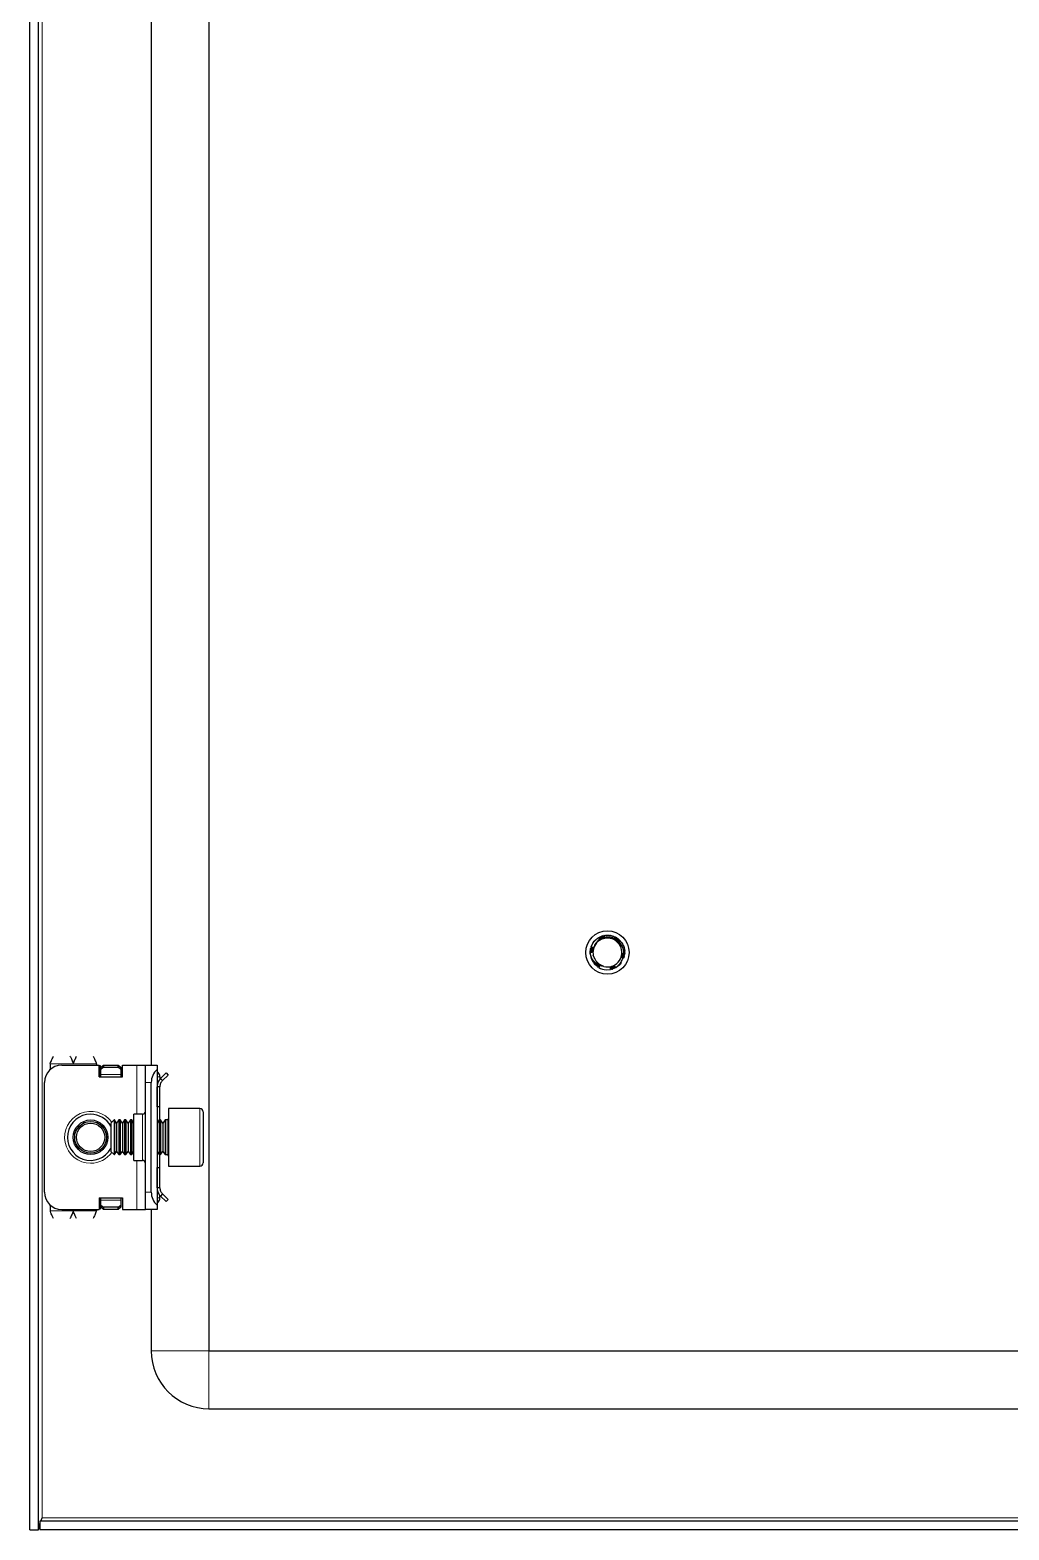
# Model space of a CAD drawing. Header units: millimetres. Extents: x -145 to 1084, y -299 to 966.
# Drawn here: x 737.5 to 907, y -188.4 to 71.3 of the extents above; entities that cross this region are included whole.
import ezdxf

# ---------------------------------------------------------------- set-up
doc = ezdxf.new("R2010")
doc.units = ezdxf.units.MM
doc.linetypes.add('SLD-Сплошная', pattern=[0])

msp = doc.modelspace()

# ---------------------------------------------------------------- linework, layer by layer
at = {"color": 7, "linetype": 'SLD-Сплошная', "lineweight": 25}
for p, q in [((737.48, -188.41), (737.48, 772.59)), ((738.98, -188.41), (738.98, 772.59)), ((768.48, 741.59), (768.48, -157.41)), ((758.48, 692.09), (758.48, -107.91)), ((835.95, -85.84), (836.22, -85.71)), ((836.51, -85.58), (836.79, -85.51)), ((836.89, -85.47), (836.84, -85.48)), ((837.03, -85.45), (837.22, -85.43)), ((838.02, -85.46), (837.98, -85.46)), ((838.2, -85.5), (838.16, -85.49)), ((838.38, -85.55), (838.34, -85.54)), ((838.56, -85.61), (838.52, -85.6)), ((834.49, -88.22), (834.55, -87.91)), ((834.49, -88.22), (834.49, -88.27)), ((834.51, -88.01), (834.5, -88.06)), ((834.55, -87.81), (834.54, -87.86)), ((834.59, -87.61), (834.58, -87.66)), ((834.65, -87.43), (834.63, -87.48)), ((834.7, -87.33), (834.82, -87.11)), ((834.7, -87.3), (834.8, -87.11)), ((835.22, -86.45), (835.38, -86.32)), ((838.92, -85.78), (838.87, -85.75)), ((838.92, -85.78), (839.06, -85.89)), ((839.09, -85.88), (839.05, -85.86)), ((839.26, -86), (839.22, -85.97)), ((839.26, -86), (839.47, -86.18)), ((839.43, -86.13), (839.39, -86.1)), ((839.58, -86.26), (839.54, -86.23)), ((839.71, -86.4), (839.68, -86.37)), ((840.3, -87.38), (840.3, -87.37)), ((840.36, -87.55), (840.34, -87.51)), ((840.4, -87.73), (840.39, -87.69)), ((840.44, -87.91), (840.43, -87.87)), ((840.47, -88.1), (840.46, -88.06)), ((840.48, -88.3), (840.46, -88.54)), ((840.48, -88.3), (840.48, -88.25)), ((834.48, -88.41), (834.48, -88.41)), ((835.19, -89.28), (835.03, -88.87)), ((835.32, -90.49), (835.2, -90.36)), ((835.21, -90.37), (835.23, -90.39)), ((835.32, -90.49), (835.36, -90.53)), ((835.47, -90.63), (835.5, -90.67)), ((835.62, -90.77), (835.66, -90.8)), ((835.79, -90.89), (835.83, -90.92)), ((839.83, -90.28), (839.24, -90.85)), ((839.56, -90.58), (839.59, -90.55)), ((840.4, -89.12), (840.32, -89.35)), ((840.35, -89.31), (840.36, -89.26)), ((840.4, -89.12), (840.41, -89.07)), ((840.44, -88.92), (840.45, -88.87)), ((840.48, -88.51), (840.46, -88.76)), ((840.47, -88.71), (840.47, -88.66)), ((840.48, -88.51), (840.48, -88.46)), ((837.29, -91.41), (838.03, -91.34)), ((838.17, -91.33), (838.22, -91.32)), ((838.36, -91.28), (838.41, -91.27)), ((838.56, -91.21), (838.6, -91.2)), ((838.93, -91.04), (838.71, -91.12)), ((838.75, -91.13), (838.79, -91.11)), ((839.11, -90.94), (838.91, -91.05)), ((838.93, -90.97), (838.98, -91.02)), ((838.93, -91.04), (838.98, -91.02)), ((740.98, -107.66), (740.98, -108.68)), ((742.98, -107.91), (749.48, -107.91)), ((748.98, -107.66), (748.98, -107.91)), ((749.48, -109.91), (749.48, -107.91)), ((749.68, -108.03), (749.48, -108.03)), ((749.68, -109.91), (749.68, -108.03)), ((749.73, -108.29), (750.23, -107.94)), ((750.23, -108.29), (749.73, -108.65)), ((749.73, -108.65), (749.73, -108.29)), ((749.73, -109.56), (749.73, -108.65)), ((750.23, -107.94), (750.23, -108.29)), ((750.23, -107.94), (752.73, -107.94)), ((750.23, -108.29), (752.73, -108.29)), ((752.73, -108.29), (752.73, -107.94)), ((752.73, -107.94), (753.23, -108.29)), ((753.23, -108.65), (752.73, -108.29)), ((753.23, -108.29), (753.23, -108.65)), ((753.23, -108.65), (753.23, -109.56)), ((753.48, -109.91), (753.48, -107.91)), ((753.48, -107.91), (755.98, -107.91)), ((755.98, -107.91), (757.48, -107.91)), ((757.48, -107.91), (759.48, -107.91)), ((757.48, -110.91), (757.48, -107.91)), ((759.48, -107.91), (759.48, -108.68)), ((759.48, -108.68), (759.48, -132.15)), ((759.48, -109), (759.69, -109.21)), ((739.98, -129.91), (739.98, -110.91)), ((749.48, -109.91), (753.48, -109.91)), ((749.73, -109.91), (749.73, -109.56)), ((753.23, -109.56), (753.23, -109.91)), ((757.48, -129.91), (757.48, -110.91)), ((758.48, -129.91), (758.48, -110.91)), ((759.98, -111.66), (759.48, -111.66)), ((759.48, -115.16), (759.48, -111.66)), ((759.98, -109.91), (759.98, -110.37)), ((759.98, -115.16), (759.98, -111.66)), ((760.07, -110.25), (761.04, -109.27)), ((760.42, -110.6), (760.07, -110.25)), ((760.42, -110.6), (761.4, -109.63)), ((761.04, -109.27), (761.4, -109.63)), ((756.98, -116.41), (755.48, -116.41)), ((755.48, -124.41), (755.48, -116.41)), ((759.98, -115.16), (759.48, -115.16)), ((759.98, -117.41), (759.98, -115.16)), ((766.88, -115.41), (761.48, -115.41)), ((761.48, -115.41), (761.48, -125.41)), ((767.48, -116.01), (767.48, -124.81)), ((752.04, -117.41), (751.48, -117.97)), ((751.48, -117.97), (751.48, -122.86)), ((752.1, -117.41), (752.04, -117.41)), ((752.04, -117.41), (752.04, -123.41)), ((752.48, -117.97), (752.1, -117.41)), ((752.1, -117.41), (752.1, -122.94)), ((752.87, -117.41), (752.48, -117.97)), ((752.48, -117.97), (752.48, -122.47)), ((753.1, -117.41), (752.87, -117.41)), ((752.87, -117.41), (752.87, -122.94)), ((753.48, -117.97), (753.1, -117.41)), ((753.1, -117.41), (753.1, -122.94)), ((753.87, -117.41), (753.48, -117.97)), ((753.48, -117.97), (753.48, -122.47)), ((754.1, -117.41), (753.87, -117.41)), ((753.87, -117.41), (753.87, -122.94)), ((754.48, -117.97), (754.1, -117.41)), ((754.1, -117.41), (754.1, -122.94)), ((754.87, -117.41), (754.48, -117.97)), ((754.48, -117.97), (754.48, -122.47)), ((755.1, -117.41), (754.87, -117.41)), ((754.87, -117.41), (754.87, -122.94)), ((755.48, -117.97), (755.1, -117.41)), ((755.1, -117.41), (755.1, -122.94)), ((759.87, -117.41), (759.48, -117.97)), ((760.1, -117.41), (759.87, -117.41)), ((759.87, -117.41), (759.87, -122.94)), ((760.48, -117.97), (760.1, -117.41)), ((760.1, -117.41), (760.1, -122.94)), ((760.87, -117.41), (760.48, -117.97)), ((760.48, -117.97), (760.48, -122.47)), ((761.23, -117.41), (760.87, -117.41)), ((760.87, -117.41), (760.87, -122.94)), ((751.48, -122.86), (752.04, -123.41)), ((752.04, -123.41), (752.1, -123.41)), ((752.1, -123.41), (752.48, -122.86)), ((752.1, -122.94), (752.1, -123.41)), ((752.48, -122.47), (752.48, -122.86)), ((752.48, -122.86), (752.87, -123.41)), ((752.87, -122.94), (752.87, -123.41)), ((752.87, -123.41), (753.1, -123.41)), ((753.1, -123.41), (753.48, -122.86)), ((753.1, -122.94), (753.1, -123.41)), ((753.48, -122.47), (753.48, -122.86)), ((753.48, -122.86), (753.87, -123.41)), ((753.87, -122.94), (753.87, -123.41)), ((753.87, -123.41), (754.1, -123.41)), ((754.1, -123.41), (754.48, -122.86)), ((754.1, -122.94), (754.1, -123.41)), ((754.48, -122.47), (754.48, -122.86)), ((754.48, -122.86), (754.87, -123.41)), ((754.87, -122.94), (754.87, -123.41)), ((754.87, -123.41), (755.1, -123.41)), ((755.1, -123.41), (755.48, -122.86)), ((755.1, -122.94), (755.1, -123.41)), ((755.48, -124.41), (756.98, -124.41)), ((759.48, -122.86), (759.87, -123.41)), ((759.87, -122.94), (759.87, -123.41)), ((759.87, -123.41), (760.1, -123.41)), ((759.98, -125.66), (759.98, -123.41)), ((760.1, -123.41), (760.48, -122.86)), ((760.1, -122.94), (760.1, -123.41)), ((760.48, -122.47), (760.48, -122.86)), ((760.48, -122.86), (760.87, -123.41)), ((760.87, -122.94), (760.87, -123.41)), ((760.87, -123.41), (761.23, -123.41)), ((759.48, -129.16), (759.48, -125.66)), ((759.48, -125.66), (759.98, -125.66)), ((759.98, -129.16), (759.98, -125.66)), ((761.48, -125.41), (766.88, -125.41)), ((759.98, -129.16), (759.48, -129.16)), ((740.98, -132.15), (740.98, -133.16)), ((749.48, -130.91), (749.48, -132.91)), ((749.48, -130.91), (753.48, -130.91)), ((749.68, -132.8), (749.68, -130.91)), ((749.73, -131.27), (749.73, -130.91)), ((749.73, -132.18), (749.73, -131.27)), ((749.73, -132.18), (750.23, -132.53)), ((749.73, -132.53), (749.73, -132.18)), ((752.73, -132.53), (753.23, -132.18)), ((753.23, -130.91), (753.23, -131.27)), ((753.23, -131.27), (753.23, -132.18)), ((753.23, -132.18), (753.23, -132.53)), ((753.48, -130.91), (753.48, -132.91)), ((757.48, -132.91), (757.48, -129.91)), ((759.69, -131.62), (759.48, -131.83)), ((759.48, -132.15), (759.48, -132.91)), ((759.98, -130.91), (759.98, -130.52)), ((760.42, -130.22), (760.07, -130.58)), ((760.07, -130.58), (761.04, -131.55)), ((760.42, -130.22), (761.4, -131.2)), ((761.04, -131.55), (761.4, -131.2)), ((742.98, -132.91), (749.48, -132.91)), ((748.98, -132.91), (748.98, -133.16)), ((749.48, -132.8), (749.68, -132.8)), ((750.23, -132.89), (749.73, -132.53)), ((752.73, -132.53), (750.23, -132.53)), ((750.23, -132.53), (750.23, -132.89)), ((752.73, -132.89), (750.23, -132.89)), ((752.73, -132.89), (752.73, -132.53)), ((753.23, -132.53), (752.73, -132.89)), ((753.48, -132.91), (755.98, -132.91)), ((755.98, -132.91), (757.48, -132.91)), ((759.48, -132.91), (757.48, -132.91)), ((758.48, -132.91), (758.48, -157.41)), ((768.48, -157.41), (1052.48, -157.41)), ((768.48, -167.41), (1052.48, -167.41)), ((1081.78, -186.91), (739.18, -186.91)), ((739.18, -186.91), (739.18, -188.41)), ((739.34, -186.91), (739.58, -186.31)), ((737.48, -188.41), (738.98, -188.41)), ((1081.78, -188.41), (739.18, -188.41))]:
    msp.add_line(p, q, dxfattribs=at)
at = {"color": 7, "linetype": 'SLD-Сплошная', "lineweight": 18}
for p, q in [((739.58, -186.31), (739.58, 770.49)), ((740.98, -107.66), (744.98, -107.66)), ((744.98, -107.66), (748.98, -107.66)), ((755.98, -116.41), (755.98, -107.91)), ((753.23, -109.56), (749.73, -109.56)), ((758.48, -110.91), (757.48, -110.91)), ((759.48, -109.41), (759.69, -109.21)), ((759.48, -109.91), (759.98, -109.91)), ((756.98, -124.41), (756.98, -116.41)), ((766.88, -125.41), (766.88, -115.41)), ((761.23, -118.8), (761.23, -117.41)), ((761.23, -123.41), (761.23, -118.8)), ((755.98, -132.91), (755.98, -124.41)), ((749.73, -131.27), (753.23, -131.27)), ((757.48, -129.91), (758.48, -129.91)), ((759.48, -130.91), (759.98, -130.91)), ((759.48, -131.41), (759.69, -131.62)), ((740.98, -133.16), (744.98, -133.16)), ((748.98, -133.16), (744.98, -133.16)), ((768.48, -157.41), (758.48, -157.41)), ((768.48, -157.41), (768.48, -167.41)), ((1081.38, -186.31), (739.58, -186.31))]:
    msp.add_line(p, q, dxfattribs=at)
at = {"color": 7, "linetype": 'SLD-Сплошная', "lineweight": 25}
for centre, radius in [((837.48, -88.41), 3.75), ((747.98, -120.41), 3), ((747.98, -120.41), 2.76), ((747.98, -120.41), 2.45)]:
    msp.add_circle(centre, radius, dxfattribs=at)
for centre, radius, start, end in [((837.48, -88.41), 2.5, 168.5944, 190.5165), ((837.48, -88.41), 2.5, 108.5944, 168.5944), ((837.48, -88.41), 2.5, 48.5944, 108.5944), ((837.48, -88.41), 2.5, 348.5944, 48.5944), ((837.48, -88.41), 3, 180, 220.7437), ((837.48, -88.41), 2.5, 255.8881, 288.5944), ((837.48, -88.41), 2.5, 288.5944, 348.5944), ((837.48, -88.41), 3, 239.9286, 266.2193), ((742.98, -110.91), 3, 90, 180), ((761.48, -110.91), 3, 131.8103, 180), ((758.98, -109.91), 1, 0, 45), ((747.98, -120.41), 4, 90, 331.045), ((747.98, -120.41), 4, 28.955, 90), ((756.98, -115.91), 0.5, 270, 0), ((766.88, -116.01), 0.6, 0, 90), ((761.23, -117.16), 0.25, 270, 0), ((756.98, -124.91), 0.5, 0, 90), ((761.23, -123.66), 0.25, 0, 90), ((766.88, -124.81), 0.6, 270, 0), ((742.98, -129.91), 3, 180, 270), ((761.48, -129.91), 3, 180, 228.1897), ((758.98, -130.91), 1, 315, 0), ((768.48, -157.41), 10, 180, 270)]:
    msp.add_arc(centre, radius, start, end, dxfattribs=at)
at = {"color": 7, "linetype": 'SLD-Сплошная', "lineweight": 18}
for start, end in [(35.4622, 270), (270, 324.5378)]:
    msp.add_arc((747.98, -120.41), 4.5, start, end, dxfattribs=at)
at = {"color": 7, "linetype": 'SLD-Сплошная', "lineweight": 25}
for points, knots in [([(836.31, -85.65), (836.31, -85.65), (836.29, -85.66), (836.28, -85.67), (836.27, -85.67)], [0, 0, 0, 0, 0.476486, 1, 1, 1, 1]), ([(836.4, -86.07), (836.41, -86.05), (836.41, -86), (836.4, -85.91), (836.37, -85.82), (836.33, -85.74), (836.29, -85.69), (836.27, -85.67)], [0, 0, 0, 0, 0.114393, 0.350182, 0.585971, 0.790611, 1, 1, 1, 1]), ([(836.31, -85.65), (836.33, -85.64), (836.39, -85.62), (836.46, -85.6), (836.51, -85.6)], [0, 0, 0, 0, 0.301025, 1, 1, 1, 1]), ([(836.31, -85.65), (836.34, -85.67), (836.39, -85.72), (836.45, -85.8), (836.49, -85.88), (836.51, -85.96), (836.52, -86.03), (836.51, -86.06), (836.51, -86.07)], [0, 0, 0, 0, 0.218347, 0.4109902, 0.5987107, 0.7777436, 0.9456666, 1, 1, 1, 1]), ([(836.51, -85.58), (836.5, -85.58), (836.48, -85.59), (836.47, -85.59), (836.46, -85.59)], [0, 0, 0, 0, 0.4765794, 1, 1, 1, 1]), ([(836.54, -86.07), (836.54, -86.07), (836.55, -86.03), (836.56, -85.96), (836.56, -85.86), (836.54, -85.76), (836.51, -85.67), (836.48, -85.62), (836.46, -85.59)], [0, 0, 0, 0, 0.019058, 0.219488, 0.419831, 0.620151, 0.807785, 1, 1, 1, 1]), ([(836.51, -85.58), (836.53, -85.6), (836.58, -85.65), (836.62, -85.74), (836.65, -85.82), (836.66, -85.9), (836.65, -85.98), (836.64, -86.02), (836.64, -86.03)], [0, 0, 0, 0, 0.213002, 0.396975, 0.575181, 0.744364, 0.902779, 1, 1, 1, 1]), ([(836.7, -85.52), (836.69, -85.52), (836.68, -85.52), (836.66, -85.53), (836.65, -85.53)], [0, 0, 0, 0, 0.478977, 1, 1, 1, 1]), ([(836.66, -86.03), (836.67, -86.01), (836.69, -85.95), (836.71, -85.87), (836.72, -85.78), (836.71, -85.66), (836.67, -85.58), (836.65, -85.53)], [0, 0, 0, 0, 0.1470651, 0.3212312, 0.4953456, 0.6694433, 1, 1, 1, 1]), ([(836.7, -85.52), (836.72, -85.55), (836.76, -85.6), (836.79, -85.69), (836.8, -85.77), (836.79, -85.86), (836.78, -85.93), (836.75, -85.99), (836.73, -86.02), (836.73, -86.03)], [0, 0, 0, 0, 0.195461, 0.359649, 0.517607, 0.666788, 0.806268, 0.936243, 1, 1, 1, 1]), ([(836.77, -85.98), (836.77, -85.98), (836.81, -85.93), (836.84, -85.85), (836.87, -85.73), (836.87, -85.65), (836.86, -85.56), (836.85, -85.51), (836.84, -85.48)], [0, 0, 0, 0, 0.0013127, 0.3095816, 0.4937306, 0.6778354, 0.8376628, 1, 1, 1, 1]), ([(836.89, -85.47), (836.9, -85.5), (836.92, -85.55), (836.94, -85.64), (836.94, -85.72), (836.92, -85.8), (836.89, -85.89), (836.84, -85.94), (836.81, -85.98)], [0, 0, 0, 0, 0.162579, 0.32416, 0.478216, 0.623372, 0.759205, 1, 1, 1, 1]), ([(836.89, -85.47), (836.92, -85.47), (837.24, -85.41), (837.88, -85.4), (838.53, -85.58), (838.87, -85.75), (838.93, -85.79)], [0, 0, 0, 0, 0.044285, 0.46488, 0.894202, 1, 1, 1, 1]), ([(838.93, -86.09), (838.87, -86.06), (838.54, -85.88), (837.87, -85.7), (837.25, -85.74), (836.95, -85.81), (836.95, -85.81)], [0, 0, 0, 0, 0.102158, 0.551599, 0.99962, 1, 1, 1, 1]), ([(837.32, -85.44), (837.39, -85.43), (837.55, -85.4), (837.72, -85.42), (837.83, -85.43)], [0, 0, 0, 0, 0.399625, 1, 1, 1, 1]), ([(838, -85.48), (838.05, -85.48), (838.19, -85.48), (838.32, -85.53), (838.42, -85.56)], [0, 0, 0, 0, 0.317385, 1, 1, 1, 1]), ([(834.97, -88.13), (834.97, -88.14), (834.95, -88.17), (834.91, -88.22), (834.86, -88.28), (834.79, -88.33), (834.71, -88.37), (834.63, -88.4), (834.55, -88.41), (834.51, -88.41), (834.48, -88.41)], [0, 0, 0, 0, 0.060221, 0.18113, 0.301988, 0.42281, 0.589437, 0.75603, 0.87711, 1, 1, 1, 1]), ([(834.48, -88.42), (834.48, -88.37), (834.48, -88.29), (834.5, -88.22), (834.5, -88.19)], [0, 0, 0, 0, 0.6598587, 1, 1, 1, 1]), ([(834.49, -88.22), (834.52, -88.2), (834.59, -88.17), (834.68, -88.16), (834.78, -88.16), (834.86, -88.17), (834.91, -88.19), (834.93, -88.2)], [0, 0, 0, 0, 0.235039, 0.445532, 0.651268, 0.847853, 1, 1, 1, 1]), ([(834.84, -88.29), (834.81, -88.27), (834.75, -88.25), (834.66, -88.24), (834.57, -88.24), (834.52, -88.26), (834.49, -88.27)], [0, 0, 0, 0, 0.237597, 0.516729, 0.755527, 1, 1, 1, 1]), ([(834.95, -88.17), (834.92, -88.15), (834.87, -88.11), (834.78, -88.08), (834.69, -88.05), (834.59, -88.05), (834.53, -88.06), (834.5, -88.06)], [0, 0, 0, 0, 0.189173, 0.404697, 0.62022, 0.807935, 1, 1, 1, 1]), ([(834.51, -88.01), (834.55, -88), (834.61, -87.98), (834.71, -87.97), (834.8, -87.98), (834.88, -88.01), (834.94, -88.04), (834.97, -88.06), (834.98, -88.07)], [0, 0, 0, 0, 0.214065, 0.402363, 0.585629, 0.760234, 0.923894, 1, 1, 1, 1]), ([(835.01, -88.06), (835, -88.05), (834.97, -88.02), (834.9, -87.96), (834.82, -87.91), (834.73, -87.87), (834.63, -87.85), (834.57, -87.86), (834.54, -87.86)], [0, 0, 0, 0, 0.0698715, 0.2584547, 0.4469509, 0.6354224, 0.81547, 1, 1, 1, 1]), ([(834.55, -87.81), (834.55, -87.76), (834.57, -87.68), (834.6, -87.6), (834.61, -87.58)], [0, 0, 0, 0, 0.657988, 1, 1, 1, 1]), ([(834.55, -87.81), (834.58, -87.8), (834.65, -87.79), (834.74, -87.79), (834.83, -87.82), (834.9, -87.85), (834.96, -87.89), (834.99, -87.93), (835.01, -87.94)], [0, 0, 0, 0, 0.208898, 0.388587, 0.562428, 0.727295, 0.881578, 1, 1, 1, 1]), ([(835.01, -87.92), (835, -87.9), (834.96, -87.85), (834.9, -87.79), (834.83, -87.74), (834.75, -87.7), (834.67, -87.67), (834.61, -87.66), (834.58, -87.66)], [0, 0, 0, 0, 0.137266, 0.30795, 0.478578, 0.649185, 0.822833, 1, 1, 1, 1]), ([(834.59, -87.61), (834.62, -87.61), (834.68, -87.61), (834.77, -87.63), (834.85, -87.66), (834.92, -87.7), (834.97, -87.75), (835.01, -87.81), (835.03, -87.84), (835.04, -87.86)], [0, 0, 0, 0, 0.165667, 0.330522, 0.488809, 0.638525, 0.778629, 0.909213, 1, 1, 1, 1]), ([(835.01, -87.78), (835.01, -87.76), (834.98, -87.72), (834.93, -87.66), (834.86, -87.59), (834.78, -87.53), (834.71, -87.5), (834.66, -87.48), (834.63, -87.48)], [0, 0, 0, 0, 0.076151, 0.276704, 0.47712, 0.677473, 0.837574, 1, 1, 1, 1]), ([(834.65, -87.43), (834.86, -87.01), (835.17, -86.36), (835.76, -85.97), (835.96, -85.83)], [0, 0, 0, 0, 0.657042, 1, 1, 1, 1]), ([(834.65, -87.43), (834.68, -87.44), (834.73, -87.44), (834.81, -87.48), (834.88, -87.52), (834.94, -87.57), (834.99, -87.63), (835.02, -87.69), (835.04, -87.75), (835.04, -87.78), (835.04, -87.79)], [0, 0, 0, 0, 0.154027, 0.307095, 0.452862, 0.590123, 0.718565, 0.838856, 0.95247, 1, 1, 1, 1]), ([(834.68, -87.44), (834.71, -87.33), (834.75, -87.16), (834.83, -87.01), (834.87, -86.94)], [0, 0, 0, 0, 0.608978, 1, 1, 1, 1]), ([(834.85, -87.03), (834.88, -86.96), (835.02, -86.61), (835.33, -86.29), (835.61, -86.07), (835.65, -86.04)], [0, 0, 0, 0, 0.17549, 0.867074, 1, 1, 1, 1]), ([(834.94, -86.89), (834.95, -86.84), (835.06, -86.54), (835.3, -86.33), (835.51, -86.16)], [0, 0, 0, 0, 0.171865, 1, 1, 1, 1]), ([(834.98, -88.08), (834.97, -88.19), (834.95, -88.45), (835, -88.72), (835.03, -88.87)], [0, 0, 0, 0, 0.408521, 1, 1, 1, 1]), ([(835.03, -87.92), (835.03, -87.93), (835.02, -87.97), (835, -88.03), (834.98, -88.07), (834.98, -88.08)], [0, 0, 0, 0, 0.157682, 0.80304, 1, 1, 1, 1]), ([(836.33, -86.05), (836.26, -86.09), (835.94, -86.27), (835.45, -86.74), (835.14, -87.33), (835.05, -87.67), (835.03, -87.72)], [0, 0, 0, 0, 0.104785, 0.513079, 0.918136, 1, 1, 1, 1]), ([(835.03, -87.72), (835.04, -87.76), (835.05, -87.82), (835.04, -87.89), (835.03, -87.92)], [0, 0, 0, 0, 0.544473, 1, 1, 1, 1]), ([(835.22, -86.45), (835.21, -86.45), (835.2, -86.47), (835.18, -86.49), (835.17, -86.5)], [0, 0, 0, 0, 0.2967964, 1, 1, 1, 1]), ([(835.34, -86.31), (835.34, -86.32), (835.33, -86.33), (835.32, -86.34), (835.31, -86.34)], [0, 0, 0, 0, 0.484232, 1, 1, 1, 1]), ([(835.48, -86.18), (835.47, -86.19), (835.46, -86.2), (835.45, -86.21), (835.44, -86.21)], [0, 0, 0, 0, 0.4851577, 1, 1, 1, 1]), ([(835.62, -86.06), (835.62, -86.07), (835.6, -86.08), (835.59, -86.09), (835.59, -86.09)], [0, 0, 0, 0, 0.484546, 1, 1, 1, 1]), ([(835.78, -85.95), (835.77, -85.95), (835.76, -85.96), (835.75, -85.97), (835.74, -85.97)], [0, 0, 0, 0, 0.482687, 1, 1, 1, 1]), ([(835.78, -85.95), (835.79, -85.94), (835.84, -85.9), (835.9, -85.88), (835.94, -85.86)], [0, 0, 0, 0, 0.230751, 1, 1, 1, 1]), ([(835.95, -85.84), (835.94, -85.84), (835.93, -85.85), (835.91, -85.86), (835.91, -85.86)], [0, 0, 0, 0, 0.480194, 1, 1, 1, 1]), ([(835.95, -85.84), (835.98, -85.86), (836.04, -85.89), (836.11, -85.96), (836.14, -86.01), (836.16, -86.04)], [0, 0, 0, 0, 0.362858, 0.693435, 1, 1, 1, 1]), ([(836.31, -86.1), (836.29, -86.09), (836.25, -86.09), (836.19, -86.06), (836.11, -86.01), (836.03, -85.93), (835.98, -85.87), (835.96, -85.83)], [0, 0, 0, 0, 0.084477, 0.253367, 0.470159, 0.686909, 1, 1, 1, 1]), ([(836.13, -85.74), (836.12, -85.74), (836.1, -85.75), (836.09, -85.76), (836.08, -85.76)], [0, 0, 0, 0, 0.4778665, 1, 1, 1, 1]), ([(836.24, -86.04), (836.24, -86.02), (836.23, -85.97), (836.19, -85.9), (836.15, -85.82), (836.1, -85.78), (836.08, -85.76)], [0, 0, 0, 0, 0.1541827, 0.4625673, 0.7280914, 1, 1, 1, 1]), ([(836.13, -85.74), (836.16, -85.76), (836.21, -85.8), (836.28, -85.87), (836.33, -85.95), (836.35, -86.02), (836.36, -86.05), (836.36, -86.06)], [0, 0, 0, 0, 0.260762, 0.494805, 0.723794, 0.94279, 1, 1, 1, 1]), ([(836.69, -86.04), (836.67, -86.05), (836.63, -86.06), (836.55, -86.07), (836.45, -86.07), (836.38, -86.06), (836.34, -86.05), (836.33, -86.05)], [0, 0, 0, 0, 0.099011, 0.388276, 0.61301, 0.895384, 1, 1, 1, 1]), ([(836.95, -85.81), (836.95, -85.83), (836.92, -85.88), (836.86, -85.95), (836.77, -86.01), (836.71, -86.03), (836.69, -86.04)], [0, 0, 0, 0, 0.153621, 0.528305, 0.811762, 1, 1, 1, 1]), ([(836.81, -85.98), (836.83, -85.96), (836.88, -85.92), (836.93, -85.86), (836.95, -85.82), (836.95, -85.81)], [0, 0, 0, 0, 0.4133204, 0.8335068, 1, 1, 1, 1]), ([(838.85, -86.07), (838.85, -86.06), (838.85, -86.03), (838.86, -85.97), (838.88, -85.88), (838.92, -85.82), (838.93, -85.79)], [0, 0, 0, 0, 0.058255, 0.305509, 0.64716, 1, 1, 1, 1]), ([(838.92, -85.78), (838.92, -85.81), (838.92, -85.88), (838.9, -85.98), (838.87, -86.03), (838.86, -86.06)], [0, 0, 0, 0, 0.371432, 0.710618, 1, 1, 1, 1]), ([(838.93, -86.09), (838.95, -86.07), (838.99, -86.02), (839.03, -85.94), (839.04, -85.88), (839.05, -85.86)], [0, 0, 0, 0, 0.351509, 0.671861, 1, 1, 1, 1]), ([(839.14, -86.54), (839.13, -86.53), (839.09, -86.5), (839.04, -86.43), (838.99, -86.35), (838.96, -86.26), (838.94, -86.18), (838.93, -86.12), (838.93, -86.09)], [0, 0, 0, 0, 0.066273, 0.267344, 0.423096, 0.618734, 0.814089, 1, 1, 1, 1]), ([(839.09, -85.88), (839.09, -85.92), (839.09, -85.99), (839.06, -86.08), (839.01, -86.16), (838.98, -86.21), (838.95, -86.23), (838.95, -86.23)], [0, 0, 0, 0, 0.275174, 0.522846, 0.765225, 0.99702, 1, 1, 1, 1]), ([(838.97, -86.28), (838.98, -86.28), (839.02, -86.25), (839.08, -86.2), (839.15, -86.13), (839.19, -86.05), (839.21, -86), (839.22, -85.97)], [0, 0, 0, 0, 0.084965, 0.329338, 0.573716, 0.784411, 1, 1, 1, 1]), ([(839.26, -86), (839.26, -86.03), (839.25, -86.1), (839.21, -86.19), (839.16, -86.27), (839.1, -86.33), (839.05, -86.37), (839.02, -86.38), (839.01, -86.38)], [0, 0, 0, 0, 0.222831, 0.420099, 0.612409, 0.79585, 0.967895, 1, 1, 1, 1]), ([(839.03, -86.41), (839.03, -86.41), (839.06, -86.4), (839.13, -86.37), (839.21, -86.32), (839.29, -86.25), (839.35, -86.18), (839.37, -86.12), (839.39, -86.1)], [0, 0, 0, 0, 0.002693, 0.20821, 0.413641, 0.619057, 0.807274, 1, 1, 1, 1]), ([(839.43, -86.13), (839.42, -86.16), (839.4, -86.23), (839.35, -86.31), (839.29, -86.38), (839.22, -86.43), (839.17, -86.46), (839.13, -86.47), (839.12, -86.47)], [0, 0, 0, 0, 0.219212, 0.409339, 0.593597, 0.768568, 0.932394, 1, 1, 1, 1]), ([(839.13, -86.49), (839.16, -86.49), (839.23, -86.47), (839.32, -86.44), (839.4, -86.38), (839.48, -86.32), (839.52, -86.26), (839.54, -86.23)], [0, 0, 0, 0, 0.190996, 0.383798, 0.576553, 0.78528, 1, 1, 1, 1]), ([(839.58, -86.62), (839.58, -86.62), (839.55, -86.63), (839.5, -86.65), (839.41, -86.66), (839.31, -86.64), (839.21, -86.6), (839.16, -86.55), (839.14, -86.54)], [0, 0, 0, 0, 0.045866, 0.230744, 0.387461, 0.658246, 0.861978, 1, 1, 1, 1]), ([(839.58, -86.26), (839.56, -86.3), (839.53, -86.36), (839.47, -86.43), (839.41, -86.48), (839.34, -86.52), (839.27, -86.55), (839.22, -86.55), (839.2, -86.55)], [0, 0, 0, 0, 0.211659, 0.390361, 0.562352, 0.724819, 0.876696, 1, 1, 1, 1]), ([(839.22, -86.57), (839.23, -86.57), (839.29, -86.57), (839.39, -86.55), (839.5, -86.51), (839.6, -86.45), (839.65, -86.4), (839.68, -86.37)], [0, 0, 0, 0, 0.046579, 0.362688, 0.551736, 0.740753, 1, 1, 1, 1]), ([(839.22, -86.6), (839.25, -86.61), (839.31, -86.63), (839.41, -86.64), (839.5, -86.64), (839.56, -86.62), (839.58, -86.62)], [0, 0, 0, 0, 0.251795, 0.502165, 0.752314, 1, 1, 1, 1]), ([(839.71, -86.4), (839.69, -86.43), (839.66, -86.48), (839.6, -86.53), (839.53, -86.58), (839.45, -86.61), (839.38, -86.62), (839.32, -86.62), (839.28, -86.61), (839.26, -86.61)], [0, 0, 0, 0, 0.169226, 0.337427, 0.497935, 0.649179, 0.790582, 0.922688, 1, 1, 1, 1]), ([(840.32, -88.45), (840.32, -88.38), (840.3, -87.99), (840.12, -87.32), (839.75, -86.84), (839.58, -86.62)], [0, 0, 0, 0, 0.108003, 0.585763, 1, 1, 1, 1]), ([(839.71, -86.4), (839.83, -86.55), (840.11, -86.9), (840.4, -87.56), (840.46, -88.07), (840.48, -88.33)], [0, 0, 0, 0, 0.274163, 0.639603, 1, 1, 1, 1]), ([(839.8, -86.53), (839.84, -86.57), (839.97, -86.71), (840.07, -86.88), (840.13, -87)], [0, 0, 0, 0, 0.288707, 1, 1, 1, 1]), ([(840.22, -87.19), (840.22, -87.19), (840.3, -87.31), (840.33, -87.44), (840.36, -87.57)], [0, 0, 0, 0, 0.025928, 1, 1, 1, 1]), ([(840.37, -87.67), (840.39, -87.71), (840.45, -87.86), (840.46, -88.02), (840.47, -88.14)], [0, 0, 0, 0, 0.28291, 1, 1, 1, 1]), ([(834.48, -88.42), (834.52, -88.41), (834.58, -88.37), (834.67, -88.35), (834.73, -88.34), (834.76, -88.34)], [0, 0, 0, 0, 0.371226, 0.708872, 1, 1, 1, 1]), ([(835.41, -90.2), (835.39, -90.17), (835.14, -89.95), (834.8, -89.49), (834.56, -88.88), (834.5, -88.53), (834.48, -88.41)], [0, 0, 0, 0, 0.050685, 0.485619, 0.826643, 1, 1, 1, 1]), ([(836.48, -90.65), (836.4, -90.61), (836.08, -90.45), (835.57, -90.04), (835.32, -89.53), (835.19, -89.28)], [0, 0, 0, 0, 0.130652, 0.560007, 1, 1, 1, 1]), ([(835.21, -90.37), (835.23, -90.35), (835.26, -90.3), (835.32, -90.24), (835.38, -90.21), (835.41, -90.2), (835.41, -90.2)], [0, 0, 0, 0, 0.315056, 0.630194, 0.945514, 1, 1, 1, 1]), ([(835.77, -90.24), (835.74, -90.23), (835.69, -90.22), (835.6, -90.22), (835.52, -90.23), (835.44, -90.25), (835.33, -90.3), (835.27, -90.36), (835.23, -90.39)], [0, 0, 0, 0, 0.149407, 0.278563, 0.407661, 0.536722, 0.727045, 1, 1, 1, 1]), ([(835.32, -90.49), (835.34, -90.47), (835.37, -90.42), (835.43, -90.35), (835.49, -90.3), (835.56, -90.26), (835.64, -90.24), (835.71, -90.24), (835.76, -90.25), (835.79, -90.25)], [0, 0, 0, 0, 0.159446, 0.318034, 0.469983, 0.61348, 0.747649, 0.872856, 1, 1, 1, 1]), ([(835.84, -90.29), (835.83, -90.29), (835.8, -90.29), (835.73, -90.3), (835.65, -90.32), (835.57, -90.35), (835.49, -90.4), (835.42, -90.45), (835.38, -90.5), (835.36, -90.53)], [0, 0, 0, 0, 0.018281, 0.175639, 0.332896, 0.490097, 0.647274, 0.821632, 1, 1, 1, 1]), ([(835.41, -90.2), (835.43, -90.19), (835.47, -90.18), (835.56, -90.17), (835.66, -90.19), (835.75, -90.23), (835.83, -90.28), (835.91, -90.36), (835.99, -90.48), (836.01, -90.56), (836.02, -90.6)], [0, 0, 0, 0, 0.073646, 0.169563, 0.351373, 0.438893, 0.519676, 0.682906, 0.8512, 1, 1, 1, 1]), ([(835.47, -90.63), (835.48, -90.6), (835.5, -90.54), (835.56, -90.46), (835.62, -90.4), (835.69, -90.35), (835.76, -90.32), (835.82, -90.31), (835.85, -90.31), (835.85, -90.31)], [0, 0, 0, 0, 0.198035, 0.367663, 0.531495, 0.686664, 0.831818, 0.981917, 1, 1, 1, 1]), ([(835.91, -90.37), (835.91, -90.37), (835.86, -90.38), (835.79, -90.41), (835.7, -90.45), (835.62, -90.51), (835.55, -90.58), (835.52, -90.64), (835.5, -90.67)], [0, 0, 0, 0, 0.0505, 0.241124, 0.431653, 0.622154, 0.808692, 1, 1, 1, 1]), ([(835.62, -90.77), (835.63, -90.73), (835.64, -90.66), (835.69, -90.58), (835.74, -90.51), (835.81, -90.45), (835.87, -90.41), (835.91, -90.4), (835.93, -90.4)], [0, 0, 0, 0, 0.209239, 0.392702, 0.571062, 0.740844, 0.899958, 1, 1, 1, 1]), ([(835.98, -90.48), (835.95, -90.49), (835.89, -90.51), (835.82, -90.57), (835.75, -90.64), (835.7, -90.71), (835.67, -90.77), (835.66, -90.8)], [0, 0, 0, 0, 0.172104, 0.391099, 0.610089, 0.802801, 1, 1, 1, 1]), ([(835.79, -90.89), (835.79, -90.85), (835.8, -90.78), (835.84, -90.69), (835.88, -90.61), (835.93, -90.55), (835.97, -90.52), (835.99, -90.51)], [0, 0, 0, 0, 0.240212, 0.454711, 0.664287, 0.864517, 1, 1, 1, 1]), ([(836.02, -90.62), (836, -90.64), (835.95, -90.68), (835.9, -90.75), (835.85, -90.83), (835.84, -90.89), (835.83, -90.92)], [0, 0, 0, 0, 0.228254, 0.510351, 0.752319, 1, 1, 1, 1]), ([(835.96, -91), (835.96, -90.96), (835.97, -90.89), (835.99, -90.8), (836.02, -90.74), (836.04, -90.71), (836.04, -90.71)], [0, 0, 0, 0, 0.3571393, 0.6809788, 0.9981828, 1, 1, 1, 1]), ([(836.02, -90.6), (836.02, -90.62), (836.03, -90.66), (836.04, -90.74), (836.04, -90.83), (836.02, -90.92), (835.99, -90.98), (835.98, -91.01)], [0, 0, 0, 0, 0.113604, 0.31095, 0.508229, 0.75166, 1, 1, 1, 1]), ([(836.87, -90.84), (836.59, -90.79), (836.3, -90.73), (836.03, -90.6), (836.02, -90.6)], [0, 0, 0, 0, 0.965671, 1, 1, 1, 1]), ([(836.87, -90.84), (836.78, -90.8), (836.65, -90.74), (836.52, -90.67), (836.48, -90.65)], [0, 0, 0, 0, 0.6817331, 1, 1, 1, 1]), ([(838.03, -91.34), (838.02, -91.32), (838, -91.27), (837.99, -91.2), (837.99, -91.12), (838, -91.04), (838.04, -90.96), (838.1, -90.88), (838.2, -90.82), (838.26, -90.79), (838.28, -90.78)], [0, 0, 0, 0, 0.098631, 0.238541, 0.378532, 0.49895, 0.601027, 0.777401, 0.9101, 1, 1, 1, 1]), ([(838.18, -90.83), (838.18, -90.84), (838.15, -90.86), (838.11, -90.92), (838.07, -91), (838.04, -91.09), (838.02, -91.18), (838.02, -91.27), (838.03, -91.32), (838.03, -91.34)], [0, 0, 0, 0, 0.036757, 0.196192, 0.355485, 0.51469, 0.719746, 0.882005, 1, 1, 1, 1]), ([(838.17, -91.33), (838.16, -91.31), (838.13, -91.25), (838.11, -91.17), (838.1, -91.09), (838.11, -91.01), (838.13, -90.92), (838.17, -90.86), (838.2, -90.82)], [0, 0, 0, 0, 0.16279, 0.324686, 0.479688, 0.626058, 0.76302, 1, 1, 1, 1]), ([(838.26, -90.8), (838.25, -90.82), (838.22, -90.87), (838.19, -90.96), (838.18, -91.06), (838.18, -91.19), (838.2, -91.27), (838.22, -91.32)], [0, 0, 0, 0, 0.13286, 0.29106, 0.491007, 0.69089, 1, 1, 1, 1]), ([(838.36, -91.28), (838.34, -91.25), (838.3, -91.2), (838.26, -91.11), (838.24, -91.03), (838.24, -90.95), (838.25, -90.87), (838.27, -90.82), (838.29, -90.79), (838.29, -90.78)], [0, 0, 0, 0, 0.198483, 0.367712, 0.531083, 0.685778, 0.830503, 0.965152, 1, 1, 1, 1]), ([(838.28, -90.78), (838.29, -90.78), (838.34, -90.76), (838.42, -90.75), (838.52, -90.75), (838.61, -90.76), (838.7, -90.79), (838.78, -90.83), (838.85, -90.87), (838.91, -90.92), (838.94, -90.96), (838.95, -90.97)], [0, 0, 0, 0, 0.04296, 0.1733, 0.274263, 0.401081, 0.527716, 0.654259, 0.780759, 0.936852, 1, 1, 1, 1]), ([(838.37, -90.76), (838.37, -90.77), (838.35, -90.81), (838.34, -90.88), (838.33, -90.98), (838.34, -91.08), (838.36, -91.18), (838.39, -91.24), (838.41, -91.27)], [0, 0, 0, 0, 0.043388, 0.23288, 0.422274, 0.611632, 0.803279, 1, 1, 1, 1]), ([(838.56, -91.21), (838.53, -91.19), (838.48, -91.14), (838.43, -91.06), (838.4, -90.98), (838.38, -90.89), (838.38, -90.82), (838.39, -90.78), (838.4, -90.76)], [0, 0, 0, 0, 0.208724, 0.39105, 0.568219, 0.73683, 0.894853, 1, 1, 1, 1]), ([(838.49, -90.75), (838.49, -90.78), (838.48, -90.85), (838.49, -90.94), (838.51, -91.04), (838.55, -91.12), (838.59, -91.17), (838.6, -91.2)], [0, 0, 0, 0, 0.181695, 0.396783, 0.61186, 0.803681, 1, 1, 1, 1]), ([(838.75, -91.13), (838.72, -91.11), (838.66, -91.07), (838.6, -90.99), (838.56, -90.91), (838.53, -90.83), (838.53, -90.78), (838.53, -90.76)], [0, 0, 0, 0, 0.234253, 0.442787, 0.646465, 0.841043, 1, 1, 1, 1]), ([(838.64, -90.78), (838.64, -90.78), (838.64, -90.81), (838.66, -90.88), (838.69, -90.97), (838.73, -91.05), (838.77, -91.09), (838.79, -91.11)], [0, 0, 0, 0, 0.00279, 0.269575, 0.536371, 0.765499, 1, 1, 1, 1]), ([(838.93, -91.04), (838.9, -91.02), (838.84, -90.98), (838.77, -90.91), (838.73, -90.85), (838.72, -90.81), (838.71, -90.8)], [0, 0, 0, 0, 0.319514, 0.608493, 0.891527, 1, 1, 1, 1]), ([(838.95, -90.97), (839.02, -90.92), (839.37, -90.69), (839.86, -90.18), (840.08, -89.63), (840.19, -89.38)], [0, 0, 0, 0, 0.128781, 0.613629, 1, 1, 1, 1]), ([(839.86, -90.2), (839.82, -90.27), (839.7, -90.48), (839.51, -90.63), (839.39, -90.73)], [0, 0, 0, 0, 0.338449, 1, 1, 1, 1]), ([(840.19, -89.38), (840.18, -89.38), (840.15, -89.37), (840.1, -89.34), (840.04, -89.3), (839.99, -89.24), (839.95, -89.17), (839.92, -89.06), (839.92, -88.97), (839.93, -88.92), (839.93, -88.91)], [0, 0, 0, 0, 0.022761, 0.192243, 0.346896, 0.477535, 0.588677, 0.783334, 0.968624, 1, 1, 1, 1]), ([(839.92, -88.98), (839.92, -89.01), (839.93, -89.08), (839.97, -89.16), (840.02, -89.24), (840.08, -89.3), (840.14, -89.35), (840.17, -89.37), (840.19, -89.38)], [0, 0, 0, 0, 0.182737, 0.363423, 0.543947, 0.724373, 0.904747, 1, 1, 1, 1]), ([(839.93, -88.91), (839.94, -88.88), (839.96, -88.8), (840.02, -88.7), (840.08, -88.61), (840.15, -88.55), (840.22, -88.5), (840.28, -88.47), (840.31, -88.46), (840.32, -88.45)], [0, 0, 0, 0, 0.125166, 0.336769, 0.488675, 0.640371, 0.791962, 0.943503, 1, 1, 1, 1]), ([(840.35, -89.31), (840.32, -89.3), (840.26, -89.3), (840.18, -89.28), (840.1, -89.24), (840.04, -89.19), (839.99, -89.14), (839.95, -89.08), (839.93, -89.04), (839.93, -89.02)], [0, 0, 0, 0, 0.164802, 0.328662, 0.485343, 0.633184, 0.771489, 0.900657, 1, 1, 1, 1]), ([(839.94, -88.95), (839.95, -88.97), (839.97, -89.02), (840.03, -89.08), (840.1, -89.15), (840.19, -89.21), (840.27, -89.24), (840.33, -89.26), (840.36, -89.26)], [0, 0, 0, 0, 0.112687, 0.266978, 0.464332, 0.661607, 0.829157, 1, 1, 1, 1]), ([(840.4, -89.12), (840.36, -89.12), (840.3, -89.13), (840.21, -89.12), (840.12, -89.09), (840.05, -89.05), (839.99, -89), (839.96, -88.96), (839.95, -88.94)], [0, 0, 0, 0, 0.207037, 0.3827201, 0.5521197, 0.7123653, 0.8622098, 1, 1, 1, 1]), ([(840.44, -88.92), (840.41, -88.93), (840.34, -88.95), (840.24, -88.95), (840.16, -88.93), (840.08, -88.9), (840.01, -88.86), (839.98, -88.83), (839.96, -88.81)], [0, 0, 0, 0, 0.205811, 0.38496, 0.558827, 0.724121, 0.878934, 1, 1, 1, 1]), ([(839.98, -88.86), (840, -88.89), (840.04, -88.93), (840.12, -88.99), (840.21, -89.04), (840.31, -89.06), (840.38, -89.07), (840.41, -89.07)], [0, 0, 0, 0, 0.183111, 0.381533, 0.579913, 0.787111, 1, 1, 1, 1]), ([(840.01, -88.73), (840.03, -88.75), (840.08, -88.79), (840.17, -88.84), (840.26, -88.87), (840.36, -88.88), (840.42, -88.87), (840.45, -88.87)], [0, 0, 0, 0, 0.19243, 0.403622, 0.614801, 0.805152, 1, 1, 1, 1]), ([(840.47, -88.71), (840.44, -88.73), (840.37, -88.75), (840.27, -88.76), (840.18, -88.76), (840.1, -88.74), (840.04, -88.72), (840.02, -88.7), (840.02, -88.7)], [0, 0, 0, 0, 0.227908, 0.430276, 0.627707, 0.816134, 0.99284, 1, 1, 1, 1]), ([(840.09, -88.61), (840.09, -88.62), (840.13, -88.64), (840.2, -88.66), (840.3, -88.68), (840.39, -88.68), (840.44, -88.67), (840.47, -88.66)], [0, 0, 0, 0, 0.050156, 0.304513, 0.55888, 0.776903, 1, 1, 1, 1]), ([(840.48, -88.51), (840.45, -88.52), (840.39, -88.55), (840.29, -88.58), (840.21, -88.58), (840.15, -88.57), (840.13, -88.57)], [0, 0, 0, 0, 0.293779, 0.558982, 0.818494, 1, 1, 1, 1]), ([(840.26, -88.48), (840.28, -88.48), (840.32, -88.49), (840.4, -88.48), (840.46, -88.47), (840.48, -88.46)], [0, 0, 0, 0, 0.236131, 0.613435, 1, 1, 1, 1]), ([(740.98, -107.66), (741.08, -107.42), (741.27, -106.93), (741.46, -106.54), (741.56, -106.34)], [0, 0, 0, 0, 0.502065, 1, 1, 1, 1]), ([(744.41, -106.35), (744.49, -106.51), (744.67, -106.86), (744.86, -107.34), (744.97, -107.62), (744.98, -107.66)], [0, 0, 0, 0, 0.415483, 0.917152, 1, 1, 1, 1]), ([(744.98, -107.66), (745.08, -107.42), (745.27, -106.93), (745.46, -106.54), (745.56, -106.34)], [0, 0, 0, 0, 0.502065, 1, 1, 1, 1]), ([(748.41, -106.35), (748.49, -106.51), (748.67, -106.86), (748.86, -107.34), (748.97, -107.62), (748.98, -107.66)], [0, 0, 0, 0, 0.415483, 0.917152, 1, 1, 1, 1]), ([(760.07, -110.25), (759.92, -110.44), (759.61, -110.82), (759.49, -111.34), (759.48, -111.62), (759.48, -111.66)], [0, 0, 0, 0, 0.461863, 0.923726, 1, 1, 1, 1]), ([(760.42, -110.6), (760.3, -110.75), (760.12, -110.98), (760, -111.36), (759.99, -111.56), (759.98, -111.66)], [0, 0, 0, 0, 0.485042, 0.738404, 1, 1, 1, 1]), ([(759.48, -129.16), (759.51, -129.41), (759.56, -129.89), (759.85, -130.35), (760.04, -130.55), (760.07, -130.58)], [0, 0, 0, 0, 0.461863, 0.923726, 1, 1, 1, 1]), ([(759.98, -129.16), (760, -129.35), (760.04, -129.64), (760.22, -130), (760.36, -130.15), (760.42, -130.22)], [0, 0, 0, 0, 0.485042, 0.738404, 1, 1, 1, 1]), ([(741.56, -134.48), (741.48, -134.32), (741.3, -133.97), (741.11, -133.48), (741, -133.2), (740.98, -133.16)], [0, 0, 0, 0, 0.415483, 0.917152, 1, 1, 1, 1]), ([(744.98, -133.16), (744.89, -133.41), (744.7, -133.89), (744.51, -134.29), (744.41, -134.49)], [0, 0, 0, 0, 0.5020654, 1, 1, 1, 1]), ([(745.56, -134.48), (745.48, -134.32), (745.3, -133.97), (745.11, -133.48), (745, -133.2), (744.98, -133.16)], [0, 0, 0, 0, 0.4154826, 0.9171518, 1, 1, 1, 1]), ([(748.98, -133.16), (748.89, -133.41), (748.7, -133.89), (748.51, -134.29), (748.41, -134.49)], [0, 0, 0, 0, 0.502065, 1, 1, 1, 1]), ([(738.98, -188.41), (739, -188.23), (739.02, -187.87), (739.1, -187.5), (739.18, -187.3), (739.18, -187.3)], [0, 0, 0, 0, 0.48755, 0.9750699, 1, 1, 1, 1])]:
    msp.add_open_spline(points, degree=3, knots=knots, dxfattribs=at)
msp.add_open_spline([(739.58, -186.31), (739.55, -186.39), (739.48, -186.55), (739.38, -186.75), (739.28, -186.89), (739.22, -186.9), (739.18, -186.91)], degree=3, dxfattribs=at)

doc.saveas('drawing.dxf')
